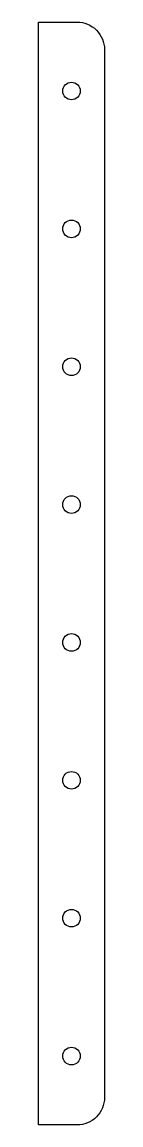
# Model space of a CAD drawing. Header units: millimetres. Extents: x -7 to 5, y -101 to 99.
import ezdxf

# ---------------------------------------------------------------- set-up
doc = ezdxf.new("R2010")
doc.units = ezdxf.units.MM
doc.layers.get('0').update_dxf_attribs({"linetype": 'CONTINUOUS'})

msp = doc.modelspace()

# ---------------------------------------------------------------- linework, layer by layer
msp.add_lwpolyline([(5.31, -96.09, -0.414214), (0.31, -101.09), (-6.69, -101.09), (-6.69, 98.91), (0.31, 98.91, -0.414214), (5.31, 93.91)], format="xyb", close=True)
for centre in [(-0.69, 86.41), (-0.69, 61.41), (-0.69, 36.41), (-0.69, 11.41), (-0.69, -13.59), (-0.69, -38.59), (-0.69, -63.59), (-0.69, -88.59)]:
    msp.add_circle(centre, 1.6)

doc.saveas('drawing.dxf')
